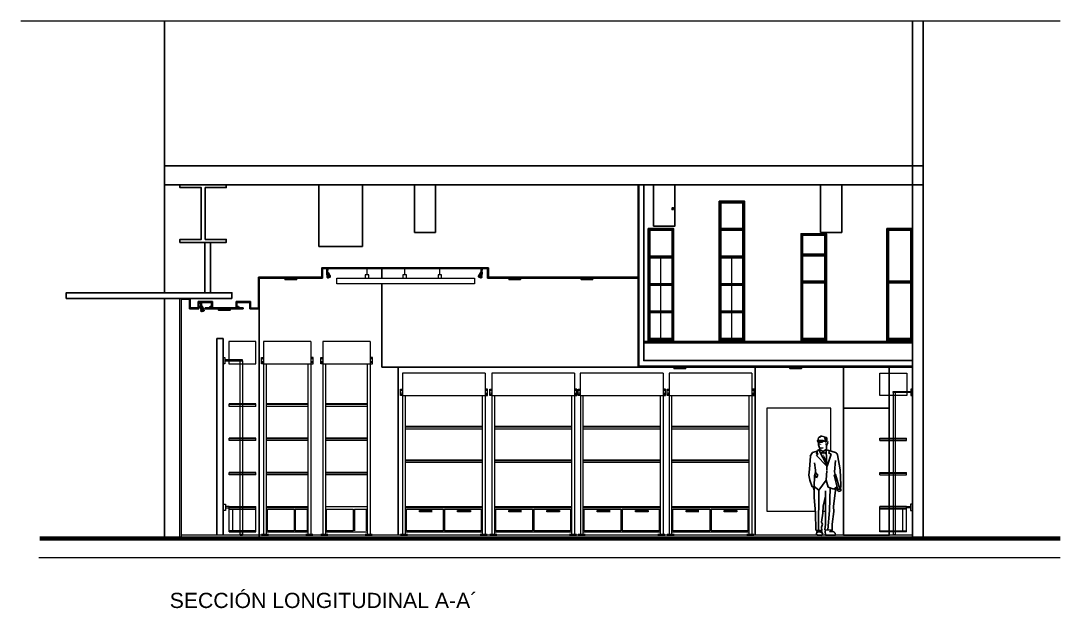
# Model space of a CAD drawing. Header units: metres. Extents: x 2600.2 to 2658.7, y 1421.4 to 1444.6.
# Drawn here: x 2642.28 to 2658.65, y 1435.35 to 1444.6 of the extents above; entities that cross this region are included whole.
import ezdxf
from ezdxf.enums import TextEntityAlignment as Align

# ---------------------------------------------------------------- set-up
doc = ezdxf.new("R2010")
doc.units = ezdxf.units.M
for name, color, linetype in [('Fach 1', 180, 'Continuous'), ('Fach 2', 167, 'Continuous'), ('plafon', 152, 'Continuous')]:
    doc.layers.add(name, color=color, linetype=linetype)
doc.layers.add('MOBILIARIO', color=35, linetype='Continuous', lineweight=20)
doc.layers.add('OE CRISTALES', color=150, linetype='Continuous', lineweight=0)
doc.styles.add('SWIS', font='swissel.ttf')

# ---------------------------------------------------------------- blocks, each defined once
blk = doc.blocks.new('A$C7ECD5999')
at = {"color": 1}
for p, q in [((0, 0.015), (0.005, 0.024)), ((0, 0.016), (0.004, 0.024)), ((0, 0.016), (0, 0.015)), ((0, 0.015), (0.002, 0.014)), ((0.002, 0.014), (0.003, 0.016)), ((0.002, 0.014), (0.005, 0.013)), ((0.002, 0.014), (0.002, 0.014)), ((0.002, 0.014), (0.002, 0.014)), ((0.002, 0.014), (0.002, 0.014)), ((0.002, 0.014), (0.006, 0.013)), ((0.007, 0.035), (0.003, 0.025)), ((0.003, 0.025), (0.004, 0.025)), ((0.003, 0.016), (0.006, 0.023)), ((0.004, 0.016), (0.003, 0.016)), ((0.007, 0.034), (0.004, 0.025)), ((0.004, 0.025), (0.004, 0.024)), ((0.004, 0.024), (0.005, 0.024)), ((0.004, 0.016), (0.007, 0.023)), ((0.008, 0.015), (0.004, 0.016)), ((0.005, 0.025), (0.009, 0.033)), ((0.005, 0.025), (0.006, 0.028)), ((0.005, 0.024), (0.005, 0.025)), ((0.005, 0.025), (0.005, 0.025)), ((0.006, 0.024), (0.005, 0.024)), ((0.005, 0.024), (0.005, 0.024)), ((0.005, 0.013), (0.01, 0.011)), ((0.005, 0.013), (0.006, 0.013)), ((0.006, 0.029), (0.009, 0.033)), ((0.006, 0.029), (0.008, 0.033)), ((0.006, 0.028), (0.006, 0.029)), ((0.006, 0.024), (0.007, 0.025)), ((0.045, 0.01), (0.006, 0.024)), ((0.006, 0.023), (0.006, 0.024)), ((0.006, 0.013), (0.01, 0.011)), ((0.007, 0.035), (0.007, 0.034)), ((0.008, 0.035), (0.007, 0.035)), ((0.007, 0.034), (0.008, 0.033)), ((0.007, 0.025), (0.011, 0.033)), ((0.009, 0.035), (0.008, 0.035)), ((0.008, 0.033), (0.009, 0.033)), ((0.008, 0.033), (0.009, 0.033)), ((0.008, 0.025), (0.012, 0.032)), ((0.008, 0.015), (0.011, 0.022)), ((0.013, 0.013), (0.008, 0.015)), ((0.009, 0.033), (0.031, 0.079)), ((0.009, 0.035), (0.031, 0.079)), ((0.009, 0.034), (0.009, 0.035)), ((0.009, 0.033), (0.009, 0.033)), ((0.009, 0.033), (0.011, 0.033)), ((0.009, 0.033), (0.009, 0.033)), ((0.01, 0.011), (0.015, 0.009)), ((0.01, 0.011), (0.01, 0.011)), ((0.01, 0.011), (0.016, 0.01)), ((0.011, 0.034), (0.032, 0.078)), ((0.011, 0.033), (0.011, 0.034)), ((0.011, 0.033), (0.012, 0.032)), ((0.012, 0.034), (0.033, 0.078)), ((0.012, 0.032), (0.015, 0.031)), ((0.012, 0.024), (0.015, 0.031)), ((0.013, 0.013), (0.016, 0.02)), ((0.019, 0.011), (0.013, 0.013)), ((0.015, 0.031), (0.02, 0.029)), ((0.015, 0.009), (0.016, 0.01)), ((0.015, 0.009), (0.021, 0.007)), ((0.016, 0.033), (0.036, 0.077)), ((0.016, 0.01), (0.022, 0.008)), ((0.017, 0.022), (0.02, 0.029)), ((0.019, 0.011), (0.021, 0.018)), ((0.025, 0.009), (0.019, 0.011)), ((0.02, 0.031), (0.039, 0.076)), ((0.02, 0.029), (0.025, 0.028)), ((0.021, 0.007), (0.022, 0.008)), ((0.021, 0.007), (0.027, 0.005)), ((0.022, 0.021), (0.025, 0.028)), ((0.022, 0.008), (0.028, 0.006)), ((0.025, 0.028), (0.03, 0.026)), ((0.025, 0.009), (0.027, 0.016)), ((0.031, 0.007), (0.025, 0.009)), ((0.026, 0.03), (0.042, 0.075)), ((0.027, 0.005), (0.028, 0.006)), ((0.027, 0.005), (0.033, 0.003)), ((0.028, 0.019), (0.03, 0.026)), ((0.028, 0.006), (0.033, 0.004)), ((0.03, 0.026), (0.036, 0.024)), ((0.031, 0.079), (0.045, 0.095)), ((0.031, 0.079), (0.033, 0.081)), ((0.031, 0.079), (0.032, 0.078)), ((0.031, 0.079), (0.031, 0.079)), ((0.031, 0.028), (0.046, 0.073)), ((0.031, 0.007), (0.033, 0.014)), ((0.036, 0.005), (0.031, 0.007)), ((0.032, 0.078), (0.033, 0.079)), ((0.032, 0.078), (0.045, 0.074)), ((0.032, 0.078), (0.032, 0.078)), ((0.032, 0.078), (0.033, 0.078)), ((0.033, 0.081), (0.045, 0.095)), ((0.033, 0.079), (0.045, 0.094)), ((0.034, 0.079), (0.033, 0.079)), ((0.033, 0.078), (0.036, 0.077)), ((0.033, 0.017), (0.036, 0.024)), ((0.033, 0.003), (0.033, 0.004)), ((0.033, 0.004), (0.038, 0.002)), ((0.033, 0.003), (0.038, 0.001)), ((0.034, 0.079), (0.045, 0.094)), ((0.036, 0.078), (0.034, 0.079)), ((0.036, 0.078), (0.045, 0.092)), ((0.039, 0.077), (0.036, 0.078)), ((0.036, 0.077), (0.039, 0.076)), ((0.036, 0.026), (0.05, 0.072)), ((0.036, 0.024), (0.04, 0.022)), ((0.036, 0.005), (0.038, 0.013)), ((0.04, 0.003), (0.036, 0.005)), ((0.038, 0.015), (0.04, 0.022)), ((0.038, 0.001), (0.038, 0.002)), ((0.038, 0.002), (0.042, 0.001)), ((0.038, 0.001), (0.042, 0)), ((0.039, 0.077), (0.047, 0.091)), ((0.043, 0.076), (0.039, 0.077)), ((0.039, 0.076), (0.042, 0.075)), ((0.04, 0.022), (0.045, 0.021)), ((0.04, 0.003), (0.042, 0.011)), ((0.044, 0.002), (0.04, 0.003)), ((0.041, 0.024), (0.053, 0.071)), ((0.042, 0.075), (0.046, 0.073)), ((0.042, 0), (0.042, 0.001)), ((0.042, 0.001), (0.043, 0)), ((0.042, 0), (0.043, 0)), ((0.058, 0.141), (0.043, 0.141)), ((0.043, 0.121), (0.043, 0.141)), ((0.045, 0.121), (0.043, 0.121)), ((0.043, 0.076), (0.049, 0.091)), ((0.047, 0.075), (0.043, 0.076)), ((0.045, 0.074), (0.043, 0.076)), ((0.043, 0.013), (0.045, 0.021)), ((0.044, 0.002), (0.043, 0)), ((0.043, 0), (0.045, 0)), ((0.045, 0.01), (0.044, 0.002)), ((0.045, 0.121), (0.047, 0.121)), ((0.045, 0.094), (0.045, 0.095)), ((0.045, 0.095), (0.045, 0.095)), ((0.045, 0.095), (0.045, 0.095)), ((0.045, 0.095), (0.045, 0.095)), ((0.045, 0.095), (0.045, 0.095)), ((0.045, 0.095), (0.045, 0.095)), ((0.045, 0.095), (0.045, 0.095)), ((0.045, 0.094), (0.045, 0.094)), ((0.045, 0.074), (0.051, 0.091)), ((0.046, 0.073), (0.045, 0.074)), ((0.045, 0.074), (0.059, 0.07)), ((0.045, 0.023), (0.056, 0.07)), ((0.045, 0.021), (0.048, 0.02)), ((0.046, 0.012), (0.045, 0.01)), ((0.045, 0), (0.047, 0.01)), ((0.046, 0.01), (0.045, 0.01)), ((0.045, 0.01), (0.045, 0.01)), ((0.045, 0), (0.046, 0)), ((0.046, 0.073), (0.046, 0.073)), ((0.046, 0.073), (0.05, 0.072)), ((0.046, 0.014), (0.048, 0.02)), ((0.048, 0.02), (0.046, 0.014)), ((0.046, 0.014), (0.046, 0.012)), ((0.047, 0.01), (0.046, 0.01)), ((0.046, 0), (0.048, 0.009)), ((0.047, 0.121), (0.054, 0.121)), ((0.047, 0.075), (0.052, 0.091)), ((0.05, 0.074), (0.047, 0.075)), ((0.047, 0.01), (0.049, 0.02)), ((0.048, 0.009), (0.047, 0.01)), ((0.048, 0.021), (0.058, 0.069)), ((0.059, 0.069), (0.048, 0.021)), ((0.048, 0.021), (0.048, 0.02)), ((0.048, 0.02), (0.048, 0.02)), ((0.048, 0.02), (0.049, 0.02)), ((0.048, 0.011), (0.05, 0.019)), ((0.05, 0.01), (0.048, 0.011)), ((0.048, 0.01), (0.048, 0.011)), ((0.048, 0.009), (0.048, 0.009)), ((0.048, 0.009), (0.048, 0.009)), ((0.048, 0.009), (0.048, 0.009)), ((0.048, 0.009), (0.05, 0.008)), ((0.05, 0.008), (0.048, 0.009)), ((0.048, 0.009), (0.048, 0.009)), ((0.049, 0.02), (0.059, 0.069)), ((0.049, 0.02), (0.05, 0.019)), ((0.05, 0.074), (0.054, 0.091)), ((0.053, 0.072), (0.05, 0.074)), ((0.05, 0.072), (0.053, 0.071)), ((0.05, 0.021), (0.06, 0.069)), ((0.053, 0.02), (0.05, 0.021)), ((0.05, 0.02), (0.05, 0.021)), ((0.05, 0.019), (0.052, 0.018)), ((0.052, 0.018), (0.05, 0.01)), ((0.051, 0.01), (0.05, 0.01)), ((0.051, 0.01), (0.05, 0.008)), ((0.05, 0.008), (0.051, 0.008)), ((0.054, 0.018), (0.051, 0.008)), ((0.054, 0.018), (0.051, 0.01)), ((0.051, 0.008), (0.052, 0.008)), ((0.055, 0.018), (0.052, 0.008)), ((0.052, 0.018), (0.054, 0.018)), ((0.053, 0.072), (0.056, 0.091)), ((0.056, 0.071), (0.053, 0.072)), ((0.053, 0.071), (0.056, 0.07)), ((0.055, 0.019), (0.053, 0.02)), ((0.056, 0.121), (0.054, 0.121)), ((0.054, 0.018), (0.055, 0.018)), ((0.055, 0.091), (0.056, 0.091)), ((0.055, 0.018), (0.055, 0.019)), ((0.058, 0.121), (0.056, 0.121)), ((0.057, 0.092), (0.056, 0.092)), ((0.056, 0.071), (0.057, 0.091)), ((0.056, 0.091), (0.056, 0.091)), ((0.056, 0.091), (0.057, 0.091)), ((0.058, 0.07), (0.056, 0.071)), ((0.056, 0.07), (0.058, 0.069)), ((0.058, 0.091), (0.057, 0.092)), ((0.057, 0.091), (0.057, 0.092)), ((0.057, 0.091), (0.058, 0.091)), ((0.058, 0.141), (0.058, 0.121)), ((0.059, 0.091), (0.058, 0.091)), ((0.058, 0.091), (0.059, 0.09)), ((0.058, 0.091), (0.058, 0.091)), ((0.058, 0.091), (0.058, 0.081)), ((0.058, 0.081), (0.058, 0.091)), ((0.058, 0.091), (0.058, 0.091)), ((0.058, 0.07), (0.058, 0.081)), ((0.058, 0.081), (0.058, 0.081)), ((0.058, 0.081), (0.059, 0.081)), ((0.058, 0.081), (0.059, 0.07)), ((0.059, 0.07), (0.058, 0.07)), ((0.058, 0.069), (0.059, 0.069)), ((0.059, 0.09), (0.059, 0.091)), ((0.059, 0.081), (0.059, 0.09)), ((0.059, 0.09), (0.059, 0.09)), ((0.059, 0.09), (0.059, 0.091)), ((0.059, 0.09), (0.059, 0.09)), ((0.059, 0.081), (0.059, 0.09)), ((0.059, 0.081), (0.059, 0.09)), ((0.06, 0.069), (0.059, 0.081)), ((0.059, 0.07), (0.059, 0.081)), ((0.059, 0.07), (0.059, 0.081)), ((0.059, 0.081), (0.059, 0.081)), ((0.059, 0.081), (0.059, 0.081)), ((0.06, 0.069), (0.059, 0.07)), ((0.059, 0.07), (0.059, 0.07)), ((0.059, 0.07), (0.059, 0.069)), ((0.059, 0.069), (0.059, 0.07)), ((0.059, 0.07), (0.059, 0.07)), ((0.059, 0.07), (0.059, 0.07)), ((0.059, 0.07), (0.059, 0.07)), ((0.059, 0.07), (0.059, 0.07)), ((0.059, 0.07), (0.059, 0.07)), ((0.059, 0.069), (0.06, 0.069)), ((0.059, 0.069), (0.059, 0.069))]:
    blk.add_line(p, q, dxfattribs=at)
blk.add_lwpolyline([(0.045, 0.121), (0.045, 0.091), (0.056, 0.091), (0.056, 0.121)], dxfattribs=at)
blk = doc.blocks.new('PERSONA2')
for p, q in [((0.215, 1.752), (0.256, 1.752)), ((0.217, 1.718), (0.215, 1.752)), ((0.234, 1.801), (0.22, 1.752)), ((0.25, 1.75), (0.245, 1.718)), ((0.25, 1.739), (0.249, 1.698)), ((0.262, 1.75), (0.25, 1.75)), ((0.256, 1.752), (0.309, 1.752)), ((0.269, 1.72), (0.262, 1.75)), ((0.309, 1.752), (0.303, 1.722)), ((0.356, 1.739), (0.309, 1.75)), ((0.309, 1.741), (0.356, 1.739)), ((0.404, 1.713), (0.399, 1.733)), ((0.208, 1.555), (0.121, 1.527)), ((0.211, 1.569), (0.196, 1.501)), ((0.211, 1.569), (0.241, 1.577)), ((0.245, 1.718), (0.217, 1.718)), ((0.23, 1.717), (0.232, 1.671)), ((0.232, 1.671), (0.25, 1.617)), ((0.241, 1.577), (0.384, 1.295)), ((0.241, 1.577), (0.264, 1.576)), ((0.25, 1.617), (0.279, 1.611)), ((0.264, 1.578), (0.25, 1.566)), ((0.258, 1.612), (0.255, 1.576)), ((0.294, 1.51), (0.258, 1.542)), ((0.264, 1.578), (0.316, 1.55)), ((0.303, 1.722), (0.269, 1.72)), ((0.279, 1.611), (0.316, 1.615)), ((0.316, 1.55), (0.294, 1.51)), ((0.316, 1.55), (0.382, 1.589)), ((0.316, 1.55), (0.341, 1.514)), ((0.341, 1.514), (0.372, 1.533)), ((0.373, 1.554), (0.382, 1.589)), ((0.384, 1.295), (0.373, 1.554)), ((0.374, 1.694), (0.376, 1.673)), ((0.382, 1.653), (0.384, 1.673)), ((0.382, 1.589), (0.382, 1.653)), ((0.437, 1.541), (0.382, 1.589)), ((0.384, 1.673), (0.404, 1.713)), ((0.545, 1.529), (0.404, 1.57)), ((0.414, 1.521), (0.437, 1.541)), ((0.082, 1.461), (0.064, 1.222)), ((0.121, 1.527), (0.08, 1.462)), ((0.196, 1.501), (0.228, 1.511)), ((0.228, 1.511), (0.197, 1.475)), ((0.197, 1.475), (0.386, 1.279)), ((0.39, 1.279), (0.465, 1.5)), ((0.465, 1.5), (0.414, 1.521)), ((0.528, 1.173), (0.545, 1.385)), ((0.632, 1.208), (0.581, 1.489)), ((0.064, 1.222), (0.056, 1.111)), ((0.156, 1.339), (0.177, 1.207)), ((0.156, 1.098), (0.176, 1.163)), ((0.177, 1.207), (0.175, 1.162)), ((0.176, 1.163), (0.217, 1.114)), ((0.373, 1.022), (0.384, 1.197)), ((0.386, 1.279), (0.383, 1.212)), ((0.528, 1.173), (0.541, 1.127)), ((0.632, 1.208), (0.641, 0.929)), ((0.056, 1.111), (0.073, 1.018)), ((0.073, 1.018), (0.118, 0.895)), ((0.15, 0.9), (0.156, 1.098)), ((0.197, 1.061), (0.172, 1.11)), ((0.217, 1.114), (0.197, 1.061)), ((0.237, 0.839), (0.373, 1.022)), ((0.411, 0.89), (0.373, 1.022)), ((0.543, 1.127), (0.518, 1.115)), ((0.518, 1.115), (0.588, 0.843)), ((0.622, 0.855), (0.543, 1.127)), ((0.118, 0.895), (0.143, 0.901)), ((0.132, 0.895), (0.152, 0.822)), ((0.15, 0.9), (0.15, 0.7)), ((0.155, 0.906), (0.237, 0.839)), ((0.237, 0.839), (0.233, 0.095)), ((0.358, 0.826), (0.358, 0.207)), ((0.513, 0.853), (0.411, 0.89)), ((0.447, 0.872), (0.436, 0.459)), ((0.508, 0.536), (0.549, 0.886)), ((0.564, 0.894), (0.513, 0.853)), ((0.581, 0.869), (0.574, 0.838)), ((0.574, 0.838), (0.602, 0.81)), ((0.588, 0.843), (0.622, 0.855)), ((0.602, 0.81), (0.643, 0.822)), ((0.612, 0.889), (0.644, 0.89)), ((0.643, 0.822), (0.635, 0.891)), ((0.644, 0.89), (0.641, 0.929)), ((0.15, 0.7), (0.176, 0.417)), ((0.318, 0.541), (0.36, 0.726)), ((0.176, 0.417), (0.18, 0.098)), ((0.288, 0.245), (0.314, 0.411)), ((0.314, 0.411), (0.318, 0.541)), ((0.436, 0.459), (0.406, 0.103)), ((0.486, 0.209), (0.517, 0.441)), ((0.517, 0.441), (0.508, 0.536)), ((0.305, 0.21), (0.288, 0.245)), ((0.29, 0.154), (0.305, 0.21)), ((0.358, 0.207), (0.349, 0.108)), ((0.486, 0.209), (0.486, 0.101)), ((0.18, 0.098), (0.292, 0.092)), ((0.194, 0.032), (0.207, 0.094)), ((0.206, 0.005), (0.194, 0.032)), ((0.294, 0), (0.206, 0.005)), ((0.292, 0.092), (0.29, 0.154)), ((0.29, 0.088), (0.292, 0.07)), ((0.291, 0.063), (0.311, 0.028)), ((0.311, 0.028), (0.294, 0)), ((0.349, 0.108), (0.471, 0.1)), ((0.356, 0.079), (0.36, 0.108)), ((0.358, 0.007), (0.356, 0.079)), ((0.543, 0.005), (0.358, 0.007)), ((0.486, 0.101), (0.473, 0.102)), ((0.482, 0.078), (0.473, 0.102)), ((0.514, 0.071), (0.54, 0.042)), ((0.54, 0.042), (0.543, 0.005))]:
    blk.add_line(p, q)
for centre, radius, start, end in [((0.53, 1.479), 0.052, 10.318, 73.6958), ((0.242, -0.01), 0.0781, 28.6224, 123.307), ((0.48, -0.034), 0.11, 72.0736, 114.4627)]:
    blk.add_arc(centre, radius, start, end)
for points in [[(0.22, 1.803), (0.26, 1.794), (0.238, 1.826), (0.288, 1.824)], [(0.238, 1.826), (0.379, 1.819), (0.278, 1.849)], [(0.328, 1.811), (0.404, 1.798), (0.238, 1.826), (0.379, 1.819)], [(0.359, 1.703), (0.397, 1.733), (0.328, 1.811), (0.404, 1.798)], [(0.237, 1.673), (0.243, 1.687), (0.286, 1.671), (0.279, 1.687)], [(0.315, 1.55), (0.302, 1.524), (0.333, 1.524), (0.322, 1.503)], [(0.322, 1.503), (0.38, 1.379), (0.326, 1.411), (0.384, 1.295)]]:
    blk.add_solid(points)

msp = doc.modelspace()

# ---------------------------------------------------------------- hatches: boundary and pattern name
h = msp.add_hatch(color=1)
h.dxf.hatch_style = 1
h.paths.add_polyline_path([(2645.27, 1440.106, -1), (2645.27, 1440.081, -1)])
h = msp.add_hatch(color=1)
h.dxf.hatch_style = 1
h.paths.add_polyline_path([(2645.699, 1440.106, -1), (2645.699, 1440.081, -1)])

# ---------------------------------------------------------------- linework, layer by layer
at = {"lineweight": 5}
for p, q in [((2642.278, 1444.604), (2658.652, 1444.604)), ((2642.278, 1444.604), (2658.652, 1444.604)), ((2652.362, 1440.463, 0), (2652.362, 1440.87, 0)), ((2653.48, 1440.463, 0), (2653.48, 1440.87, 0)), ((2652.362, 1440.032, 0), (2652.362, 1440.438, 0)), ((2653.48, 1440.032, 0), (2653.48, 1440.438, 0)), ((2645.184, 1440.321), (2645.603, 1440.321)), ((2652.362, 1439.601, 0), (2652.362, 1440.007, 0)), ((2653.48, 1439.601, 0), (2653.48, 1440.007, 0)), ((2652.091, 1439.551), (2652.091, 1439.531)), ((2653.175, 1439.551), (2653.175, 1439.531)), ((2653.209, 1439.551), (2653.209, 1439.531)), ((2656.323, 1436.501), (2644.804, 1436.501)), ((2645.464, 1436.501), (2645.364, 1436.501)), ((2656.323, 1436.451), (2656.323, 1436.501)), ((2642.565, 1436.151), (2658.652, 1436.151))]:
    msp.add_line(p, q, dxfattribs=at)
at = {"lineweight": 90}
msp.add_line((2642.58, 1436.451), (2658.652, 1436.451), dxfattribs=at)
at = {"color": 1}
for points in [[(2653.68, 1439.551), (2653.68, 1441.762), (2653.28, 1441.762), (2653.28, 1439.551)], [(2653.68, 1441.737), (2653.68, 1441.762), (2653.28, 1441.762), (2653.28, 1441.737)], [(2653.655, 1439.551), (2653.655, 1441.737), (2653.305, 1441.737), (2653.305, 1439.551)], [(2652.562, 1439.551), (2652.562, 1441.331), (2652.162, 1441.331), (2652.162, 1439.551)], [(2652.187, 1441.306), (2652.187, 1441.331), (2652.162, 1441.331), (2652.162, 1441.306)], [(2652.562, 1441.306), (2652.562, 1441.331), (2652.162, 1441.331), (2652.162, 1441.306)], [(2652.537, 1439.551), (2652.537, 1441.306), (2652.187, 1441.306), (2652.187, 1439.551)], [(2652.562, 1441.306), (2652.562, 1441.331), (2652.537, 1441.331), (2652.537, 1441.306)], [(2653.305, 1441.306), (2653.305, 1441.331), (2653.28, 1441.331), (2653.28, 1441.306)], [(2653.68, 1441.306), (2653.68, 1441.331), (2653.28, 1441.331), (2653.28, 1441.306)], [(2653.68, 1441.306), (2653.68, 1441.331), (2653.655, 1441.331), (2653.655, 1441.306)], [(2654.969, 1439.551), (2654.969, 1441.251), (2654.569, 1441.251), (2654.569, 1439.551)], [(2654.594, 1441.226), (2654.594, 1441.251), (2654.569, 1441.251), (2654.569, 1441.226)], [(2654.944, 1439.551), (2654.944, 1441.226), (2654.594, 1441.226), (2654.594, 1439.551)], [(2654.969, 1441.226), (2654.969, 1441.251), (2654.944, 1441.251), (2654.944, 1441.226)], [(2656.323, 1439.551), (2656.323, 1441.331), (2655.923, 1441.331), (2655.923, 1439.551)], [(2655.948, 1441.306), (2655.948, 1441.331), (2655.923, 1441.331), (2655.923, 1441.306)], [(2656.298, 1439.551), (2656.298, 1441.306), (2655.948, 1441.306), (2655.948, 1439.551)], [(2656.323, 1441.306), (2656.323, 1441.331), (2656.298, 1441.331), (2656.298, 1441.306)], [(2646.443, 1440.551), (2646.623, 1440.551), (2646.623, 1440.527), (2646.443, 1440.527)], [(2649.97, 1440.551), (2650.15, 1440.551), (2650.15, 1440.527), (2649.97, 1440.527)], [(2651.106, 1440.551), (2651.286, 1440.551), (2651.286, 1440.527), (2651.106, 1440.527)], [(2645.394, 1440.068), (2645.574, 1440.068), (2645.574, 1440.044), (2645.394, 1440.044)], [(2652.57, 1439.151), (2652.75, 1439.151), (2652.75, 1439.127), (2652.57, 1439.127)], [(2654.395, 1439.151), (2654.575, 1439.151), (2654.575, 1439.127), (2654.395, 1439.127)]]:
    msp.add_lwpolyline(points, close=True, dxfattribs=at)
at = {"color": 1, "elevation": 0}
for points in [[(2652.562, 1441.631), (2652.562, 1441.656), (2652.537, 1441.656), (2652.537, 1441.631)], [(2652.562, 1440.87), (2652.562, 1440.895), (2652.162, 1440.895), (2652.162, 1440.87)], [(2653.68, 1440.87), (2653.68, 1440.895), (2653.28, 1440.895), (2653.28, 1440.87)], [(2654.969, 1440.901), (2654.969, 1440.926), (2654.569, 1440.926), (2654.569, 1440.901)], [(2652.562, 1440.438), (2652.562, 1440.463), (2652.162, 1440.463), (2652.162, 1440.438)], [(2653.68, 1440.438), (2653.68, 1440.463), (2653.28, 1440.463), (2653.28, 1440.438)], [(2654.969, 1440.476), (2654.969, 1440.501), (2654.569, 1440.501), (2654.569, 1440.476)], [(2656.323, 1440.476), (2656.323, 1440.501), (2655.923, 1440.501), (2655.923, 1440.476)], [(2652.562, 1440.007), (2652.562, 1440.032), (2652.162, 1440.032), (2652.162, 1440.007)], [(2653.68, 1440.007), (2653.68, 1440.032), (2653.28, 1440.032), (2653.28, 1440.007)], [(2652.562, 1439.576), (2652.562, 1439.601), (2652.162, 1439.601), (2652.162, 1439.576)], [(2653.68, 1439.576), (2653.68, 1439.601), (2653.28, 1439.601), (2653.28, 1439.576)], [(2654.969, 1439.576), (2654.969, 1439.601), (2654.569, 1439.601), (2654.569, 1439.576)], [(2656.323, 1439.576), (2656.323, 1439.601), (2655.923, 1439.601), (2655.923, 1439.576)]]:
    msp.add_lwpolyline(points, close=True, dxfattribs=at)
at = {"color": 1}
for centre in [(2645.27, 1440.093, 0), (2645.699, 1440.093, 0)]:
    msp.add_circle(centre, 0.0123, dxfattribs=at)
at = {"layer": 'Fach 1'}
for p, q in [((2656.323, 1436.451), (2656.323, 1444.604)), ((2656.492, 1436.451), (2656.492, 1444.604)), ((2656.492, 1442.321), (2644.54, 1442.321)), ((2656.492, 1442.021), (2644.54, 1442.021)), ((2652.091, 1439.551), (2652.091, 1442.021))]:
    msp.add_line(p, q, dxfattribs=at)
for points in [[(2644.784, 1441.114), (2644.784, 1441.162), (2645.121, 1441.162), (2645.121, 1441.977), (2644.784, 1441.977), (2644.784, 1442.021), (2645.514, 1442.021), (2645.514, 1441.977), (2645.183, 1441.977), (2645.183, 1441.162), (2645.514, 1441.162), (2645.514, 1441.114), (2644.784, 1441.114)], [(2646.975, 1442.021), (2646.975, 1441.051), (2647.661, 1441.051), (2647.661, 1442.021)]]:
    msp.add_lwpolyline(points, dxfattribs=at)
for points in [[(2648.478, 1441.271), (2648.811, 1441.271), (2648.811, 1442.021), (2648.478, 1442.021)], [(2652.247, 1441.371), (2652.583, 1441.371), (2652.583, 1442.021), (2652.247, 1442.021)], [(2654.878, 1441.271), (2655.211, 1441.271), (2655.211, 1442.021), (2654.878, 1442.021)], [(2645.603, 1440.231), (2642.994, 1440.231), (2642.994, 1440.321), (2645.603, 1440.321)]]:
    msp.add_lwpolyline(points, close=True, dxfattribs=at)
at = {"layer": 'Fach 2'}
for p, q in [((2644.54, 1440.321), (2644.54, 1444.604)), ((2647.964, 1440.551), (2647.964, 1440.713)), ((2647.964, 1439.151), (2647.964, 1440.461)), ((2644.54, 1436.451), (2644.54, 1440.231)), ((2646.034, 1436.451), (2646.034, 1440.068)), ((2645.364, 1436.501), (2645.364, 1439.601)), ((2645.364, 1439.601), (2645.464, 1439.601)), ((2645.464, 1439.601), (2645.464, 1436.501)), ((2652.091, 1439.531), (2656.323, 1439.531)), ((2648.222, 1439.151), (2647.964, 1439.151)), ((2648.222, 1436.501), (2648.222, 1439.151)), ((2652.003, 1439.151), (2648.222, 1439.151)), ((2653.847, 1436.511), (2653.847, 1439.151))]:
    msp.add_line(p, q, dxfattribs=at)
for points in [[(2645.268, 1441.114), (2645.178, 1441.114), (2645.178, 1440.321), (2645.268, 1440.321)], [(2656.323, 1439.251), (2652.091, 1439.251), (2652.091, 1439.551), (2656.323, 1439.551)]]:
    msp.add_lwpolyline(points, close=True, dxfattribs=at)
at = {"layer": 'Fach 2', "elevation": 0}
msp.add_lwpolyline([(2655.238, 1438.501), (2655.959, 1438.501), (2655.959, 1439.151), (2655.238, 1439.151)], close=True, dxfattribs=at)
msp.add_lwpolyline([(2655.238, 1436.501), (2655.238, 1438.501), (2655.959, 1438.501), (2655.959, 1436.501), (2655.238, 1436.501)], dxfattribs=at)
at = {"layer": 'MOBILIARIO'}
for p, q in [((2647.733, 1440.601, 0), (2647.733, 1440.717)), ((2648.327, 1440.601, 0), (2648.327, 1440.717)), ((2648.879, 1440.601, 0), (2648.879, 1440.717)), ((2645.557, 1439.553), (2645.557, 1439.203)), ((2645.983, 1439.553), (2645.557, 1439.553)), ((2645.983, 1439.203), (2645.983, 1439.553)), ((2646.102, 1439.553, 0), (2646.102, 1439.203, 0)), ((2646.848, 1439.553, 0), (2646.102, 1439.553, 0)), ((2646.848, 1439.553, 0), (2646.848, 1439.203, 0)), ((2647.035, 1439.553, 0), (2647.035, 1439.203, 0)), ((2647.781, 1439.553, 0), (2647.035, 1439.553, 0)), ((2647.781, 1439.553, 0), (2647.781, 1439.203, 0)), ((2645.464, 1439.303), (2645.495, 1439.303)), ((2645.464, 1439.203), (2645.464, 1439.303)), ((2645.495, 1439.303), (2645.495, 1439.203)), ((2645.735, 1436.511), (2645.735, 1439.247)), ((2645.77, 1439.247), (2645.77, 1436.511)), ((2646.071, 1439.303, 0), (2646.102, 1439.303, 0)), ((2646.071, 1439.203, 0), (2646.071, 1439.303, 0)), ((2646.087, 1439.296, 0), (2646.082, 1439.288, 0)), ((2646.082, 1439.288, 0), (2646.087, 1439.279, 0)), ((2646.097, 1439.296, 0), (2646.087, 1439.296, 0)), ((2646.087, 1439.279, 0), (2646.097, 1439.279, 0)), ((2646.102, 1439.288, 0), (2646.097, 1439.296, 0)), ((2646.097, 1439.279, 0), (2646.102, 1439.288, 0)), ((2646.885, 1439.303, 0), (2646.848, 1439.303, 0)), ((2646.855, 1439.288, 0), (2646.86, 1439.296, 0)), ((2646.86, 1439.279, 0), (2646.855, 1439.288, 0)), ((2646.86, 1439.296, 0), (2646.87, 1439.296, 0)), ((2646.87, 1439.279, 0), (2646.86, 1439.279, 0)), ((2646.87, 1439.296, 0), (2646.875, 1439.288, 0)), ((2646.875, 1439.288, 0), (2646.87, 1439.279, 0)), ((2646.885, 1439.203, 0), (2646.885, 1439.303, 0)), ((2647.004, 1439.303, 0), (2647.035, 1439.303, 0)), ((2647.004, 1439.203, 0), (2647.004, 1439.303, 0)), ((2647.019, 1439.296, 0), (2647.014, 1439.288, 0)), ((2647.014, 1439.288, 0), (2647.019, 1439.279, 0)), ((2647.029, 1439.296, 0), (2647.019, 1439.296, 0)), ((2647.019, 1439.279, 0), (2647.029, 1439.279, 0)), ((2647.034, 1439.288, 0), (2647.029, 1439.296, 0)), ((2647.029, 1439.279, 0), (2647.034, 1439.288, 0)), ((2647.818, 1439.303, 0), (2647.781, 1439.303, 0)), ((2647.788, 1439.288, 0), (2647.793, 1439.296, 0)), ((2647.793, 1439.279, 0), (2647.788, 1439.288, 0)), ((2647.793, 1439.296, 0), (2647.803, 1439.296, 0)), ((2647.803, 1439.279, 0), (2647.793, 1439.279, 0)), ((2647.803, 1439.296, 0), (2647.808, 1439.288, 0)), ((2647.808, 1439.288, 0), (2647.803, 1439.279, 0)), ((2647.818, 1439.203, 0), (2647.818, 1439.303, 0)), ((2645.495, 1439.203), (2645.464, 1439.203)), ((2645.557, 1439.203), (2645.983, 1439.203)), ((2646.109, 1439.203, 0), (2646.071, 1439.203, 0)), ((2646.087, 1439.237, 0), (2646.082, 1439.229, 0)), ((2646.082, 1439.229, 0), (2646.087, 1439.22, 0)), ((2646.097, 1439.237, 0), (2646.087, 1439.237, 0)), ((2646.087, 1439.22, 0), (2646.097, 1439.22, 0)), ((2646.102, 1439.229, 0), (2646.097, 1439.237, 0)), ((2646.097, 1439.22, 0), (2646.102, 1439.229, 0)), ((2646.102, 1439.203, 0), (2646.885, 1439.203, 0)), ((2646.109, 1436.511, 0), (2646.109, 1439.203, 0)), ((2646.144, 1439.203, 0), (2646.144, 1436.511, 0)), ((2646.807, 1436.511, 0), (2646.807, 1439.203, 0)), ((2646.848, 1439.203, 0), (2646.885, 1439.203, 0)), ((2646.848, 1439.203, 0), (2646.848, 1436.511, 0)), ((2646.855, 1439.229, 0), (2646.86, 1439.237, 0)), ((2646.86, 1439.22, 0), (2646.855, 1439.229, 0)), ((2646.86, 1439.237, 0), (2646.87, 1439.237, 0)), ((2646.87, 1439.22, 0), (2646.86, 1439.22, 0)), ((2646.87, 1439.237, 0), (2646.875, 1439.229, 0)), ((2646.875, 1439.229, 0), (2646.87, 1439.22, 0)), ((2647.041, 1439.203, 0), (2647.004, 1439.203, 0)), ((2647.019, 1439.237, 0), (2647.014, 1439.229, 0)), ((2647.014, 1439.229, 0), (2647.019, 1439.22, 0)), ((2647.029, 1439.237, 0), (2647.019, 1439.237, 0)), ((2647.019, 1439.22, 0), (2647.029, 1439.22, 0)), ((2647.034, 1439.229, 0), (2647.029, 1439.237, 0)), ((2647.029, 1439.22, 0), (2647.034, 1439.229, 0)), ((2647.035, 1439.203, 0), (2647.818, 1439.203, 0)), ((2647.041, 1436.511, 0), (2647.041, 1439.203, 0)), ((2647.076, 1439.203, 0), (2647.076, 1436.511, 0)), ((2647.739, 1436.511, 0), (2647.739, 1439.203, 0)), ((2647.781, 1439.203, 0), (2647.818, 1439.203, 0)), ((2647.781, 1439.203, 0), (2647.781, 1436.511, 0)), ((2647.788, 1439.229, 0), (2647.793, 1439.237, 0)), ((2647.793, 1439.22, 0), (2647.788, 1439.229, 0)), ((2647.793, 1439.237, 0), (2647.803, 1439.237, 0)), ((2647.803, 1439.22, 0), (2647.793, 1439.22, 0)), ((2647.803, 1439.237, 0), (2647.808, 1439.229, 0)), ((2647.808, 1439.229, 0), (2647.803, 1439.22, 0)), ((2648.291, 1439.053, 0), (2648.291, 1438.703, 0)), ((2649.594, 1439.053, 0), (2648.291, 1439.053, 0)), ((2649.594, 1439.053, 0), (2649.594, 1438.703, 0)), ((2649.699, 1439.053, 0), (2649.699, 1438.703, 0)), ((2651.001, 1439.053, 0), (2649.699, 1439.053, 0)), ((2651.001, 1439.053, 0), (2651.001, 1438.703, 0)), ((2651.092, 1439.053, 0), (2651.092, 1438.703, 0)), ((2652.395, 1439.053, 0), (2651.092, 1439.053, 0)), ((2652.395, 1439.053, 0), (2652.395, 1438.703, 0)), ((2652.49, 1439.053, 0), (2652.49, 1438.703, 0)), ((2653.793, 1439.053, 0), (2652.49, 1439.053, 0)), ((2653.793, 1439.053, 0), (2653.793, 1438.703, 0)), ((2655.81, 1439.053), (2656.236, 1439.053)), ((2655.81, 1438.703), (2655.81, 1439.053)), ((2656.236, 1439.053), (2656.236, 1438.703)), ((2648.26, 1438.803, 0), (2648.291, 1438.803, 0)), ((2648.26, 1438.703, 0), (2648.26, 1438.803, 0)), ((2648.276, 1438.796, 0), (2648.271, 1438.788, 0)), ((2648.271, 1438.788, 0), (2648.276, 1438.779, 0)), ((2648.286, 1438.796, 0), (2648.276, 1438.796, 0)), ((2648.276, 1438.779, 0), (2648.286, 1438.779, 0)), ((2648.291, 1438.788, 0), (2648.286, 1438.796, 0)), ((2648.286, 1438.779, 0), (2648.291, 1438.788, 0)), ((2649.632, 1438.803, 0), (2649.594, 1438.803, 0)), ((2649.601, 1438.788, 0), (2649.606, 1438.796, 0)), ((2649.606, 1438.779, 0), (2649.601, 1438.788, 0)), ((2649.606, 1438.796, 0), (2649.616, 1438.796, 0)), ((2649.616, 1438.779, 0), (2649.606, 1438.779, 0)), ((2649.616, 1438.796, 0), (2649.621, 1438.788, 0)), ((2649.621, 1438.788, 0), (2649.616, 1438.779, 0)), ((2649.632, 1438.703, 0), (2649.632, 1438.803, 0)), ((2649.667, 1438.803, 0), (2649.699, 1438.803, 0)), ((2649.667, 1438.703, 0), (2649.667, 1438.803, 0)), ((2649.683, 1438.796, 0), (2649.678, 1438.788, 0)), ((2649.678, 1438.788, 0), (2649.683, 1438.779, 0)), ((2649.693, 1438.796, 0), (2649.683, 1438.796, 0)), ((2649.683, 1438.779, 0), (2649.693, 1438.779, 0)), ((2649.698, 1438.788, 0), (2649.693, 1438.796, 0)), ((2649.693, 1438.779, 0), (2649.698, 1438.788, 0)), ((2651.039, 1438.803, 0), (2651.001, 1438.803, 0)), ((2651.008, 1438.788, 0), (2651.013, 1438.796, 0)), ((2651.013, 1438.779, 0), (2651.008, 1438.788, 0)), ((2651.013, 1438.796, 0), (2651.023, 1438.796, 0)), ((2651.023, 1438.779, 0), (2651.013, 1438.779, 0)), ((2651.023, 1438.796, 0), (2651.028, 1438.788, 0)), ((2651.028, 1438.788, 0), (2651.023, 1438.779, 0)), ((2651.039, 1438.703, 0), (2651.039, 1438.803, 0)), ((2651.061, 1438.803, 0), (2651.092, 1438.803, 0)), ((2651.061, 1438.703, 0), (2651.061, 1438.803, 0)), ((2651.076, 1438.796, 0), (2651.071, 1438.788, 0)), ((2651.071, 1438.788, 0), (2651.076, 1438.779, 0)), ((2651.086, 1438.796, 0), (2651.076, 1438.796, 0)), ((2651.076, 1438.779, 0), (2651.086, 1438.779, 0)), ((2651.091, 1438.788, 0), (2651.086, 1438.796, 0)), ((2651.086, 1438.779, 0), (2651.091, 1438.788, 0)), ((2652.432, 1438.803, 0), (2652.395, 1438.803, 0)), ((2652.402, 1438.788, 0), (2652.407, 1438.796, 0)), ((2652.407, 1438.779, 0), (2652.402, 1438.788, 0)), ((2652.407, 1438.796, 0), (2652.417, 1438.796, 0)), ((2652.417, 1438.779, 0), (2652.407, 1438.779, 0)), ((2652.417, 1438.796, 0), (2652.422, 1438.788, 0)), ((2652.422, 1438.788, 0), (2652.417, 1438.779, 0)), ((2652.432, 1438.703, 0), (2652.432, 1438.803, 0)), ((2652.459, 1438.803, 0), (2652.49, 1438.803, 0)), ((2652.459, 1438.703, 0), (2652.459, 1438.803, 0)), ((2652.474, 1438.796, 0), (2652.469, 1438.788, 0)), ((2652.469, 1438.788, 0), (2652.474, 1438.779, 0)), ((2652.484, 1438.796, 0), (2652.474, 1438.796, 0)), ((2652.474, 1438.779, 0), (2652.484, 1438.779, 0)), ((2652.489, 1438.788, 0), (2652.484, 1438.796, 0)), ((2652.484, 1438.779, 0), (2652.489, 1438.788, 0)), ((2653.83, 1438.803, 0), (2653.793, 1438.803, 0)), ((2653.8, 1438.788, 0), (2653.805, 1438.796, 0)), ((2653.805, 1438.779, 0), (2653.8, 1438.788, 0)), ((2653.805, 1438.796, 0), (2653.815, 1438.796, 0)), ((2653.815, 1438.779, 0), (2653.805, 1438.779, 0)), ((2653.815, 1438.796, 0), (2653.82, 1438.788, 0)), ((2653.82, 1438.788, 0), (2653.815, 1438.779, 0)), ((2653.83, 1438.703, 0), (2653.83, 1438.803, 0)), ((2656.329, 1438.803), (2656.298, 1438.803)), ((2656.298, 1438.803), (2656.298, 1438.703)), ((2656.329, 1438.703), (2656.329, 1438.803)), ((2648.298, 1438.703, 0), (2648.26, 1438.703, 0)), ((2648.276, 1438.737, 0), (2648.271, 1438.729, 0)), ((2648.271, 1438.729, 0), (2648.276, 1438.72, 0)), ((2648.286, 1438.737, 0), (2648.276, 1438.737, 0)), ((2648.276, 1438.72, 0), (2648.286, 1438.72, 0)), ((2648.291, 1438.729, 0), (2648.286, 1438.737, 0)), ((2648.286, 1438.72, 0), (2648.291, 1438.729, 0)), ((2648.291, 1438.703, 0), (2649.594, 1438.703, 0)), ((2648.298, 1436.511, 0), (2648.298, 1438.703, 0)), ((2648.333, 1438.703, 0), (2648.333, 1436.511, 0)), ((2649.553, 1436.511, 0), (2649.553, 1438.703, 0)), ((2649.594, 1438.703, 0), (2649.632, 1438.703, 0)), ((2649.594, 1438.703, 0), (2649.594, 1436.511, 0)), ((2649.601, 1438.729, 0), (2649.606, 1438.737, 0)), ((2649.606, 1438.72, 0), (2649.601, 1438.729, 0)), ((2649.606, 1438.737, 0), (2649.616, 1438.737, 0)), ((2649.616, 1438.72, 0), (2649.606, 1438.72, 0)), ((2649.616, 1438.737, 0), (2649.621, 1438.729, 0)), ((2649.621, 1438.729, 0), (2649.616, 1438.72, 0)), ((2649.705, 1438.703, 0), (2649.667, 1438.703, 0)), ((2649.683, 1438.737, 0), (2649.678, 1438.729, 0)), ((2649.678, 1438.729, 0), (2649.683, 1438.72, 0)), ((2649.693, 1438.737, 0), (2649.683, 1438.737, 0)), ((2649.683, 1438.72, 0), (2649.693, 1438.72, 0)), ((2649.698, 1438.729, 0), (2649.693, 1438.737, 0)), ((2649.693, 1438.72, 0), (2649.698, 1438.729, 0)), ((2649.699, 1438.703, 0), (2651.001, 1438.703, 0)), ((2649.705, 1436.511, 0), (2649.705, 1438.703, 0)), ((2649.74, 1438.703, 0), (2649.74, 1436.511, 0)), ((2650.96, 1436.511, 0), (2650.96, 1438.703, 0)), ((2651.001, 1438.703, 0), (2651.039, 1438.703, 0)), ((2651.001, 1438.703, 0), (2651.001, 1436.511, 0)), ((2651.008, 1438.729, 0), (2651.013, 1438.737, 0)), ((2651.013, 1438.72, 0), (2651.008, 1438.729, 0)), ((2651.013, 1438.737, 0), (2651.023, 1438.737, 0)), ((2651.023, 1438.72, 0), (2651.013, 1438.72, 0)), ((2651.023, 1438.737, 0), (2651.028, 1438.729, 0)), ((2651.028, 1438.729, 0), (2651.023, 1438.72, 0)), ((2651.098, 1438.703, 0), (2651.061, 1438.703, 0)), ((2651.076, 1438.737, 0), (2651.071, 1438.729, 0)), ((2651.071, 1438.729, 0), (2651.076, 1438.72, 0)), ((2651.086, 1438.737, 0), (2651.076, 1438.737, 0)), ((2651.076, 1438.72, 0), (2651.086, 1438.72, 0)), ((2651.091, 1438.729, 0), (2651.086, 1438.737, 0)), ((2651.086, 1438.72, 0), (2651.091, 1438.729, 0)), ((2651.092, 1438.703, 0), (2652.395, 1438.703, 0)), ((2651.098, 1436.511, 0), (2651.098, 1438.703, 0)), ((2651.133, 1438.703, 0), (2651.133, 1436.511, 0)), ((2652.353, 1436.511, 0), (2652.353, 1438.703, 0)), ((2652.395, 1438.703, 0), (2652.432, 1438.703, 0)), ((2652.395, 1438.703, 0), (2652.395, 1436.511, 0)), ((2652.402, 1438.729, 0), (2652.407, 1438.737, 0)), ((2652.407, 1438.72, 0), (2652.402, 1438.729, 0)), ((2652.407, 1438.737, 0), (2652.417, 1438.737, 0)), ((2652.417, 1438.72, 0), (2652.407, 1438.72, 0)), ((2652.417, 1438.737, 0), (2652.422, 1438.729, 0)), ((2652.422, 1438.729, 0), (2652.417, 1438.72, 0)), ((2652.496, 1438.703, 0), (2652.459, 1438.703, 0)), ((2652.474, 1438.737, 0), (2652.469, 1438.729, 0)), ((2652.469, 1438.729, 0), (2652.474, 1438.72, 0)), ((2652.484, 1438.737, 0), (2652.474, 1438.737, 0)), ((2652.474, 1438.72, 0), (2652.484, 1438.72, 0)), ((2652.489, 1438.729, 0), (2652.484, 1438.737, 0)), ((2652.484, 1438.72, 0), (2652.489, 1438.729, 0)), ((2652.49, 1438.703, 0), (2653.793, 1438.703, 0)), ((2652.496, 1436.511, 0), (2652.496, 1438.703, 0)), ((2652.531, 1438.703, 0), (2652.531, 1436.511, 0)), ((2653.751, 1436.511, 0), (2653.751, 1438.703, 0)), ((2653.793, 1438.703, 0), (2653.83, 1438.703, 0)), ((2653.793, 1438.703, 0), (2653.793, 1436.511, 0)), ((2653.8, 1438.729, 0), (2653.805, 1438.737, 0)), ((2653.805, 1438.72, 0), (2653.8, 1438.729, 0)), ((2653.805, 1438.737, 0), (2653.815, 1438.737, 0)), ((2653.815, 1438.72, 0), (2653.805, 1438.72, 0)), ((2653.815, 1438.737, 0), (2653.82, 1438.729, 0)), ((2653.82, 1438.729, 0), (2653.815, 1438.72, 0)), ((2656.236, 1438.703), (2655.81, 1438.703)), ((2656.023, 1438.747), (2656.023, 1436.511)), ((2656.058, 1436.511), (2656.058, 1438.747)), ((2656.298, 1438.703), (2656.329, 1438.703)), ((2645.563, 1438.531), (2645.563, 1438.571)), ((2645.983, 1438.571), (2645.563, 1438.571)), ((2645.983, 1438.561), (2645.563, 1438.561)), ((2645.983, 1438.531), (2645.563, 1438.531)), ((2645.983, 1438.531), (2645.983, 1438.571)), ((2646.807, 1438.571, 0), (2646.144, 1438.571, 0)), ((2646.807, 1438.561, 0), (2646.144, 1438.561, 0)), ((2646.807, 1438.531, 0), (2646.144, 1438.531, 0)), ((2647.739, 1438.571, 0), (2647.076, 1438.571, 0)), ((2647.739, 1438.561, 0), (2647.076, 1438.561, 0)), ((2647.739, 1438.531, 0), (2647.076, 1438.531, 0)), ((2649.552, 1438.214, 0), (2648.332, 1438.214, 0)), ((2649.552, 1438.204, 0), (2648.332, 1438.204, 0)), ((2649.552, 1438.174, 0), (2648.332, 1438.174, 0)), ((2650.96, 1438.214, 0), (2649.74, 1438.214, 0)), ((2650.96, 1438.204, 0), (2649.74, 1438.204, 0)), ((2650.96, 1438.174, 0), (2649.74, 1438.174, 0)), ((2652.353, 1438.214, 0), (2651.133, 1438.214, 0)), ((2652.353, 1438.204, 0), (2651.133, 1438.204, 0)), ((2652.353, 1438.174, 0), (2651.133, 1438.174, 0)), ((2653.751, 1438.214, 0), (2652.531, 1438.214, 0)), ((2653.751, 1438.204, 0), (2652.531, 1438.204, 0)), ((2653.751, 1438.174, 0), (2652.531, 1438.174, 0)), ((2645.563, 1437.991), (2645.563, 1438.031)), ((2645.983, 1438.031), (2645.563, 1438.031)), ((2645.983, 1438.021), (2645.563, 1438.021)), ((2645.983, 1437.991), (2645.563, 1437.991)), ((2645.983, 1437.991), (2645.983, 1438.031)), ((2646.807, 1438.031, 0), (2646.144, 1438.031, 0)), ((2646.807, 1438.021, 0), (2646.144, 1438.021, 0)), ((2646.807, 1437.991, 0), (2646.144, 1437.991, 0)), ((2647.739, 1438.031, 0), (2647.077, 1438.031, 0)), ((2647.739, 1438.021, 0), (2647.077, 1438.021, 0)), ((2647.739, 1437.991, 0), (2647.077, 1437.991, 0)), ((2655.81, 1438.031), (2656.23, 1438.031)), ((2655.81, 1437.991), (2655.81, 1438.031)), ((2655.81, 1438.021), (2656.23, 1438.021)), ((2655.81, 1437.991), (2656.23, 1437.991)), ((2656.23, 1437.991), (2656.23, 1438.031)), ((2649.553, 1437.685, 0), (2648.333, 1437.685, 0)), ((2649.553, 1437.675, 0), (2648.333, 1437.675, 0)), ((2649.553, 1437.645, 0), (2648.333, 1437.645, 0)), ((2650.96, 1437.685, 0), (2649.74, 1437.685, 0)), ((2650.96, 1437.675, 0), (2649.74, 1437.675, 0)), ((2650.96, 1437.645, 0), (2649.74, 1437.645, 0)), ((2652.353, 1437.685, 0), (2651.133, 1437.685, 0)), ((2652.353, 1437.675, 0), (2651.133, 1437.675, 0)), ((2652.353, 1437.645, 0), (2651.133, 1437.645, 0)), ((2653.751, 1437.685, 0), (2652.531, 1437.685, 0)), ((2653.751, 1437.675, 0), (2652.531, 1437.675, 0)), ((2653.751, 1437.645, 0), (2652.531, 1437.645, 0)), ((2645.563, 1437.451), (2645.563, 1437.491)), ((2645.983, 1437.491), (2645.563, 1437.491)), ((2645.983, 1437.481), (2645.563, 1437.481)), ((2645.983, 1437.451), (2645.563, 1437.451)), ((2645.983, 1437.451), (2645.983, 1437.491)), ((2646.807, 1437.491, 0), (2646.144, 1437.491, 0)), ((2646.807, 1437.481, 0), (2646.144, 1437.481, 0)), ((2646.807, 1437.451, 0), (2646.144, 1437.451, 0)), ((2647.739, 1437.491, 0), (2647.077, 1437.491, 0)), ((2647.739, 1437.481, 0), (2647.077, 1437.481, 0)), ((2647.739, 1437.451, 0), (2647.077, 1437.451, 0)), ((2655.81, 1437.491), (2656.23, 1437.491)), ((2655.81, 1437.451), (2655.81, 1437.491)), ((2655.81, 1437.481), (2656.23, 1437.481)), ((2655.81, 1437.451), (2656.23, 1437.451)), ((2656.23, 1437.451), (2656.23, 1437.491)), ((2645.471, 1436.989), (2645.502, 1436.989)), ((2645.471, 1436.889), (2645.471, 1436.989)), ((2645.502, 1436.989), (2645.502, 1436.889)), ((2645.563, 1436.953), (2645.983, 1436.953)), ((2645.563, 1436.553), (2645.563, 1436.953)), ((2645.983, 1436.553), (2645.983, 1436.953)), ((2646.144, 1436.953, 0), (2646.807, 1436.953, 0)), ((2647.076, 1436.953, 0), (2647.739, 1436.953, 0)), ((2648.333, 1436.953, 0), (2649.553, 1436.953, 0)), ((2649.74, 1436.953, 0), (2650.96, 1436.953, 0)), ((2651.133, 1436.953, 0), (2652.353, 1436.953, 0)), ((2652.531, 1436.953, 0), (2653.751, 1436.953, 0)), ((2656.23, 1436.953), (2655.81, 1436.953)), ((2655.81, 1436.553), (2655.81, 1436.953)), ((2656.23, 1436.553), (2656.23, 1436.953)), ((2656.323, 1436.989), (2656.291, 1436.989)), ((2656.291, 1436.989), (2656.291, 1436.889)), ((2656.323, 1436.889), (2656.323, 1436.989)), ((2645.502, 1436.889), (2645.471, 1436.889)), ((2645.983, 1436.933), (2645.563, 1436.933)), ((2645.563, 1436.913), (2645.983, 1436.913)), ((2645.618, 1436.573), (2645.618, 1436.913)), ((2646.807, 1436.933, 0), (2646.144, 1436.933, 0)), ((2646.164, 1436.913, 0), (2646.583, 1436.913, 0)), ((2646.164, 1436.573, 0), (2646.164, 1436.913, 0)), ((2646.583, 1436.913, 0), (2646.583, 1436.573, 0)), ((2646.603, 1436.913, 0), (2646.603, 1436.573, 0)), ((2646.603, 1436.913, 0), (2646.807, 1436.913, 0)), ((2646.787, 1436.913, 0), (2646.787, 1436.573, 0)), ((2647.096, 1436.913, 0), (2647.516, 1436.913, 0)), ((2647.096, 1436.573, 0), (2647.096, 1436.913, 0)), ((2647.516, 1436.913, 0), (2647.516, 1436.573, 0)), ((2647.536, 1436.913, 0), (2647.536, 1436.573, 0)), ((2647.536, 1436.913, 0), (2647.739, 1436.913, 0)), ((2647.719, 1436.913, 0), (2647.719, 1436.573, 0)), ((2649.553, 1436.933, 0), (2648.333, 1436.933, 0)), ((2648.353, 1436.913, 0), (2648.933, 1436.913, 0)), ((2648.353, 1436.573, 0), (2648.353, 1436.913, 0)), ((2648.76, 1436.89, 0), (2648.56, 1436.89, 0)), ((2648.56, 1436.87, 0), (2648.56, 1436.89, 0)), ((2648.76, 1436.87, 0), (2648.56, 1436.87, 0)), ((2648.933, 1436.913, 0), (2648.933, 1436.573, 0)), ((2648.953, 1436.913, 0), (2648.953, 1436.573, 0)), ((2648.953, 1436.913, 0), (2649.533, 1436.913, 0)), ((2649.36, 1436.89, 0), (2649.16, 1436.89, 0)), ((2649.16, 1436.87, 0), (2649.16, 1436.89, 0)), ((2649.36, 1436.87, 0), (2649.16, 1436.87, 0)), ((2649.36, 1436.89, 0), (2649.36, 1436.87, 0)), ((2649.533, 1436.913, 0), (2649.533, 1436.573, 0)), ((2650.96, 1436.933, 0), (2649.74, 1436.933, 0)), ((2649.76, 1436.913, 0), (2650.34, 1436.913, 0)), ((2649.76, 1436.573, 0), (2649.76, 1436.913, 0)), ((2650.167, 1436.89, 0), (2649.967, 1436.89, 0)), ((2649.967, 1436.87, 0), (2649.967, 1436.89, 0)), ((2650.167, 1436.87, 0), (2649.967, 1436.87, 0)), ((2650.34, 1436.913, 0), (2650.34, 1436.573, 0)), ((2650.36, 1436.913, 0), (2650.36, 1436.573, 0)), ((2650.36, 1436.913, 0), (2650.94, 1436.913, 0)), ((2650.767, 1436.89, 0), (2650.567, 1436.89, 0)), ((2650.567, 1436.87, 0), (2650.567, 1436.89, 0)), ((2650.767, 1436.87, 0), (2650.567, 1436.87, 0)), ((2650.767, 1436.89, 0), (2650.767, 1436.87, 0)), ((2650.94, 1436.913, 0), (2650.94, 1436.573, 0)), ((2652.353, 1436.933, 0), (2651.133, 1436.933, 0)), ((2651.153, 1436.913, 0), (2651.733, 1436.913, 0)), ((2651.153, 1436.573, 0), (2651.153, 1436.913, 0)), ((2651.56, 1436.89, 0), (2651.36, 1436.89, 0)), ((2651.36, 1436.87, 0), (2651.36, 1436.89, 0)), ((2651.56, 1436.87, 0), (2651.36, 1436.87, 0)), ((2651.733, 1436.913, 0), (2651.733, 1436.573, 0)), ((2651.753, 1436.913, 0), (2651.753, 1436.573, 0)), ((2651.753, 1436.913, 0), (2652.333, 1436.913, 0)), ((2652.16, 1436.89, 0), (2651.96, 1436.89, 0)), ((2651.96, 1436.87, 0), (2651.96, 1436.89, 0)), ((2652.16, 1436.87, 0), (2651.96, 1436.87, 0)), ((2652.16, 1436.89, 0), (2652.16, 1436.87, 0)), ((2652.333, 1436.913, 0), (2652.333, 1436.573, 0)), ((2653.751, 1436.933, 0), (2652.531, 1436.933, 0)), ((2652.551, 1436.913, 0), (2653.131, 1436.913, 0)), ((2652.551, 1436.573, 0), (2652.551, 1436.913, 0)), ((2652.958, 1436.89, 0), (2652.758, 1436.89, 0)), ((2652.758, 1436.87, 0), (2652.758, 1436.89, 0)), ((2652.958, 1436.87, 0), (2652.758, 1436.87, 0)), ((2653.131, 1436.913, 0), (2653.131, 1436.573, 0)), ((2653.151, 1436.913, 0), (2653.151, 1436.573, 0)), ((2653.151, 1436.913, 0), (2653.731, 1436.913, 0)), ((2653.558, 1436.89, 0), (2653.358, 1436.89, 0)), ((2653.358, 1436.87, 0), (2653.358, 1436.89, 0)), ((2653.558, 1436.87, 0), (2653.358, 1436.87, 0)), ((2653.558, 1436.89, 0), (2653.558, 1436.87, 0)), ((2653.731, 1436.913, 0), (2653.731, 1436.573, 0)), ((2655.81, 1436.933), (2656.23, 1436.933)), ((2656.23, 1436.913), (2655.81, 1436.913)), ((2656.175, 1436.573), (2656.175, 1436.913)), ((2656.291, 1436.889), (2656.323, 1436.889)), ((2645.983, 1436.573), (2645.563, 1436.573)), ((2645.563, 1436.553), (2645.983, 1436.553)), ((2646.071, 1436.501), (2646.071, 1436.511)), ((2646.181, 1436.511), (2646.071, 1436.511)), ((2646.071, 1436.501), (2646.181, 1436.501)), ((2646.144, 1436.553, 0), (2646.807, 1436.553, 0)), ((2646.583, 1436.573, 0), (2646.164, 1436.573, 0)), ((2646.181, 1436.501), (2646.181, 1436.511)), ((2646.807, 1436.573, 0), (2646.603, 1436.573, 0)), ((2646.769, 1436.501), (2646.769, 1436.511)), ((2646.879, 1436.511), (2646.769, 1436.511)), ((2646.769, 1436.501), (2646.769, 1436.511)), ((2646.879, 1436.511), (2646.769, 1436.511)), ((2646.769, 1436.501), (2646.879, 1436.501)), ((2646.769, 1436.501), (2646.879, 1436.501)), ((2646.879, 1436.501), (2646.879, 1436.511)), ((2646.879, 1436.501), (2646.879, 1436.511)), ((2647.004, 1436.501), (2647.004, 1436.511)), ((2647.114, 1436.511), (2647.004, 1436.511)), ((2647.004, 1436.501), (2647.114, 1436.501)), ((2647.076, 1436.553, 0), (2647.739, 1436.553, 0)), ((2647.516, 1436.573, 0), (2647.096, 1436.573, 0)), ((2647.114, 1436.501), (2647.114, 1436.511)), ((2647.702, 1436.501), (2647.702, 1436.511)), ((2647.812, 1436.511), (2647.702, 1436.511)), ((2647.702, 1436.501), (2647.702, 1436.511)), ((2647.812, 1436.511), (2647.702, 1436.511)), ((2647.702, 1436.501), (2647.812, 1436.501)), ((2647.702, 1436.501), (2647.812, 1436.501)), ((2647.812, 1436.501), (2647.812, 1436.511)), ((2647.812, 1436.501), (2647.812, 1436.511)), ((2648.26, 1436.501), (2648.26, 1436.511)), ((2648.37, 1436.511), (2648.26, 1436.511)), ((2648.26, 1436.501), (2648.37, 1436.501)), ((2648.333, 1436.553, 0), (2649.553, 1436.553, 0)), ((2648.933, 1436.573, 0), (2648.353, 1436.573, 0)), ((2648.37, 1436.501), (2648.37, 1436.511)), ((2649.533, 1436.573, 0), (2648.953, 1436.573, 0)), ((2649.515, 1436.501), (2649.515, 1436.511)), ((2649.625, 1436.511), (2649.515, 1436.511)), ((2649.515, 1436.501), (2649.515, 1436.511)), ((2649.625, 1436.511), (2649.515, 1436.511)), ((2649.515, 1436.501), (2649.625, 1436.501)), ((2649.515, 1436.501), (2649.625, 1436.501)), ((2649.625, 1436.501), (2649.625, 1436.511)), ((2649.625, 1436.501), (2649.625, 1436.511)), ((2649.667, 1436.501), (2649.667, 1436.511)), ((2649.777, 1436.511), (2649.667, 1436.511)), ((2649.667, 1436.501), (2649.777, 1436.501)), ((2649.74, 1436.553, 0), (2650.96, 1436.553, 0)), ((2650.34, 1436.573, 0), (2649.76, 1436.573, 0)), ((2649.777, 1436.501), (2649.777, 1436.511)), ((2650.94, 1436.573, 0), (2650.36, 1436.573, 0)), ((2650.922, 1436.501), (2650.922, 1436.511)), ((2651.032, 1436.511), (2650.922, 1436.511)), ((2650.922, 1436.501), (2650.922, 1436.511)), ((2651.032, 1436.511), (2650.922, 1436.511)), ((2650.922, 1436.501), (2651.032, 1436.501)), ((2650.922, 1436.501), (2651.032, 1436.501)), ((2651.032, 1436.501), (2651.032, 1436.511)), ((2651.032, 1436.501), (2651.032, 1436.511)), ((2651.061, 1436.501), (2651.061, 1436.511)), ((2651.171, 1436.511), (2651.061, 1436.511)), ((2651.061, 1436.501), (2651.171, 1436.501)), ((2651.133, 1436.553, 0), (2652.353, 1436.553, 0)), ((2651.733, 1436.573, 0), (2651.153, 1436.573, 0)), ((2651.171, 1436.501), (2651.171, 1436.511)), ((2652.333, 1436.573, 0), (2651.753, 1436.573, 0)), ((2652.316, 1436.501), (2652.316, 1436.511)), ((2652.426, 1436.511), (2652.316, 1436.511)), ((2652.316, 1436.501), (2652.316, 1436.511)), ((2652.426, 1436.511), (2652.316, 1436.511)), ((2652.316, 1436.501), (2652.426, 1436.501)), ((2652.316, 1436.501), (2652.426, 1436.501)), ((2652.426, 1436.501), (2652.426, 1436.511)), ((2652.426, 1436.501), (2652.426, 1436.511)), ((2652.459, 1436.501), (2652.459, 1436.511)), ((2652.569, 1436.511), (2652.459, 1436.511)), ((2652.459, 1436.501), (2652.569, 1436.501)), ((2652.531, 1436.553, 0), (2653.751, 1436.553, 0)), ((2653.131, 1436.573, 0), (2652.551, 1436.573, 0)), ((2652.569, 1436.501), (2652.569, 1436.511)), ((2653.731, 1436.573, 0), (2653.151, 1436.573, 0)), ((2653.714, 1436.501), (2653.714, 1436.511)), ((2653.824, 1436.511), (2653.714, 1436.511)), ((2653.714, 1436.501), (2653.714, 1436.511)), ((2653.824, 1436.511), (2653.714, 1436.511)), ((2653.714, 1436.501), (2653.824, 1436.501)), ((2653.714, 1436.501), (2653.824, 1436.501)), ((2653.824, 1436.501), (2653.824, 1436.511)), ((2653.824, 1436.501), (2653.824, 1436.511)), ((2655.81, 1436.573), (2656.23, 1436.573)), ((2656.23, 1436.553), (2655.81, 1436.553))]:
    msp.add_line(p, q, dxfattribs=at)
at = {"layer": 'MOBILIARIO', "elevation": 0}
msp.add_lwpolyline([(2647.255, 1440.551), (2649.428, 1440.551), (2649.428, 1440.461), (2647.255, 1440.461), (2647.255, 1440.551)], dxfattribs=at)
for points in [[(2647.705, 1440.601), (2647.705, 1440.601), (2647.705, 1440.551), (2647.761, 1440.551), (2647.761, 1440.601)], [(2648.299, 1440.601), (2648.299, 1440.601), (2648.299, 1440.551), (2648.355, 1440.551), (2648.355, 1440.601)], [(2648.852, 1440.601), (2648.852, 1440.601), (2648.852, 1440.551), (2648.907, 1440.551), (2648.907, 1440.601)]]:
    msp.add_lwpolyline(points, close=True, dxfattribs=at)
at = {"layer": 'MOBILIARIO'}
for points in [[(2645.77, 1439.266), (2645.495, 1439.266), (2645.495, 1439.247), (2645.77, 1439.247)], [(2656.023, 1438.766), (2656.298, 1438.766), (2656.298, 1438.747), (2656.023, 1438.747)], [(2645.563, 1436.953), (2645.502, 1436.953), (2645.502, 1436.934), (2645.563, 1436.934)], [(2656.23, 1436.953), (2656.291, 1436.953), (2656.291, 1436.934), (2656.23, 1436.934)], [(2645.735, 1436.501), (2645.77, 1436.501), (2645.77, 1436.511), (2645.735, 1436.511)], [(2656.058, 1436.501), (2656.023, 1436.501), (2656.023, 1436.511), (2656.058, 1436.511)]]:
    msp.add_lwpolyline(points, close=True, dxfattribs=at)
at = {"layer": 'MOBILIARIO', "lineweight": 5, "elevation": 0}
for points in [[(2655.039, 1437.825), (2655.039, 1438.501), (2654.03, 1438.501), (2654.03, 1436.881), (2654.794, 1436.881)], [(2655.039, 1437.765), (2655.039, 1437.781)], [(2654.915, 1436.881), (2654.952, 1436.881)]]:
    msp.add_lwpolyline(points, dxfattribs=at)
at = {"layer": 'OE CRISTALES', "lineweight": 5}
msp.add_lwpolyline([(2644.784, 1436.451), (2644.784, 1440.231), (2644.804, 1440.231), (2644.804, 1436.451)], close=True, dxfattribs=at)
at = {"layer": 'plafon'}
for points in [[(2656.323, 1439.151), (2652.003, 1439.151), (2652.003, 1442.021)], [(2656.323, 1439.163), (2652.016, 1439.163), (2652.016, 1442.021)], [(2647.02, 1440.551), (2647.02, 1440.713), (2649.644, 1440.713), (2649.644, 1440.551)], [(2647.032, 1440.551), (2646.034, 1440.551), (2646.034, 1440.068), (2645.884, 1440.068)], [(2647.032, 1440.564), (2646.023, 1440.564), (2646.023, 1440.079), (2645.897, 1440.079)], [(2647.032, 1440.551), (2647.032, 1440.701), (2649.632, 1440.701), (2649.632, 1440.551)], [(2652.003, 1440.564), (2649.632, 1440.564)], [(2652.003, 1440.551), (2649.632, 1440.551)], [(2644.804, 1440.231), (2644.947, 1440.231)], [(2644.947, 1440.231), (2644.947, 1440.081)], [(2644.804, 1440.219), (2644.934, 1440.219)], [(2644.934, 1440.219), (2644.934, 1440.068)], [(2645.084, 1440.068), (2644.934, 1440.068)], [(2645.071, 1440.081), (2644.947, 1440.081)], [(2645.297, 1440.181), (2645.071, 1440.181)], [(2645.071, 1440.181), (2645.071, 1440.081)], [(2645.284, 1440.168), (2645.084, 1440.168)], [(2645.084, 1440.168), (2645.084, 1440.068)], [(2645.284, 1440.081), (2645.184, 1440.081)], [(2645.184, 1440.081), (2645.184, 1440.068)], [(2645.784, 1440.068), (2645.184, 1440.068)], [(2645.284, 1440.168), (2645.284, 1440.081)], [(2645.297, 1440.181), (2645.297, 1440.081)], [(2645.671, 1440.081), (2645.297, 1440.081)], [(2645.897, 1440.181), (2645.671, 1440.181)], [(2645.671, 1440.181), (2645.671, 1440.081)], [(2645.884, 1440.168), (2645.684, 1440.168)], [(2645.684, 1440.168), (2645.684, 1440.081)], [(2645.784, 1440.081), (2645.684, 1440.081)], [(2645.784, 1440.081), (2645.784, 1440.068)], [(2645.884, 1440.168), (2645.884, 1440.068)], [(2645.897, 1440.181), (2645.897, 1440.079)]]:
    msp.add_lwpolyline(points, dxfattribs=at)

# ---------------------------------------------------------------- block references
at = {"color": 1, "xscale": -1}
for p in [(2647.157, 1440.555), (2645.169, 1440.023)]:
    msp.add_blockref('A$C7ECD5999', p, dxfattribs=at)
at = {"color": 1}
msp.add_blockref('A$C7ECD5999', (2649.487, 1440.555), dxfattribs=at)
at = {"xscale": 0.8551846463899437, "yscale": 0.8551846463899437, "zscale": 0.8551846463899437}
msp.add_blockref('PERSONA2', (2654.646, 1436.496), dxfattribs=at)

# ---------------------------------------------------------------- texts
at = {"color": 18, "true_color": 0x000000, "style": 'SWIS'}
msp.add_text('SECCIÓN LONGITUDINAL A-A´', height=0.2392, dxfattribs=at).set_placement((2647.047, 1435.355), align=Align.CENTER)

doc.saveas('drawing.dxf')
